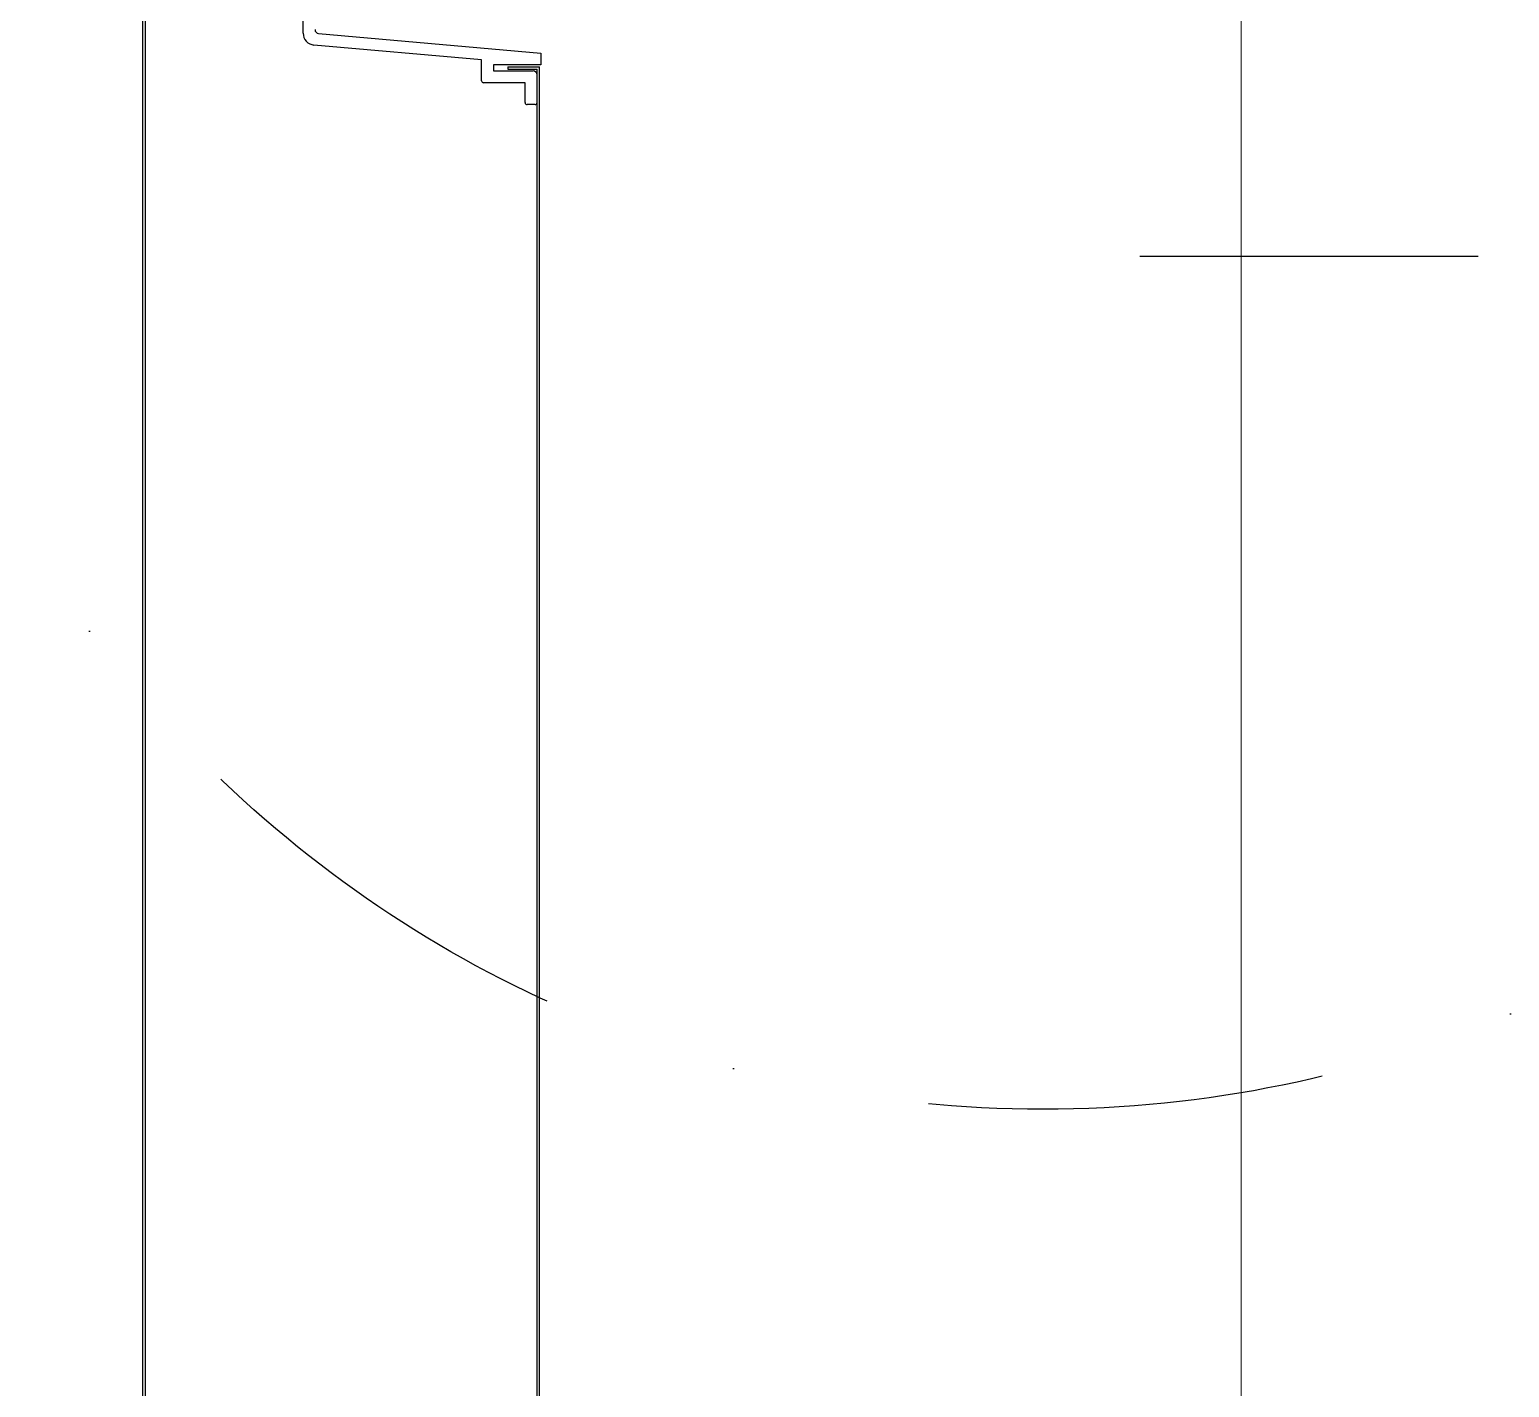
# Model space of a CAD drawing. Header units: millimetres. Extents: x 232323 to 272954, y -5343 to 8721.
# Drawn here: x 248792.3 to 249165.6, y -946.1 to -603.6 of the extents above; entities that cross this region are included whole.
import ezdxf

# ---------------------------------------------------------------- set-up
doc = ezdxf.new("R2010")
doc.units = ezdxf.units.MM
doc.header["$MEASUREMENT"] = 0
doc.linetypes.add('DASHDOTX2', pattern=[2, 1, -0.5, 0, -0.5])
doc.layers.get('0').update_dxf_attribs({"linetype": 'CONTINUOUS'})
for name, color, linetype, lineweight in [('A-ELEV-LIN3', 8, 'CONTINUOUS', 18), ('A-MKXS-LEAD', 7, 'CONTINUOUS', 25), ('A-MKXS-MAK2', 3, 'DASHDOTX2', 25)]:
    doc.layers.add(name, color=color, linetype=linetype, lineweight=lineweight)

msp = doc.modelspace()

# ---------------------------------------------------------------- linework, layer by layer
for p, q in [((248820.89, -2742.95), (248820.89, -560.95)), ((248821.49, -2742.35), (248821.49, -561.55)), ((248861.29, -604.55), (248861.29, -597.55)), ((248865.2, -604.63), (248921.29, -609.55)), ((248906.29, -611.25), (248864.03, -607.54)), ((248906.29, -616.55), (248906.29, -611.25)), ((248921.29, -609.55), (248921.29, -612.55)), ((248909.29, -612.55), (248909.29, -614.05)), ((248921.29, -612.55), (248909.29, -612.55)), ((248909.29, -614.05), (248919.29, -614.05)), ((248912.89, -613), (248912.89, -613.6)), ((248912.89, -613), (248920.89, -613)), ((248912.89, -613.6), (248920.29, -613.6)), ((248920.29, -2741.75), (248920.29, -613.6)), ((248920.89, -2742.95), (248920.89, -613)), ((248917.29, -617.05), (248906.79, -617.05)), ((248917.29, -622.05), (248917.29, -617.05)), ((248919.79, -622.55), (248917.79, -622.55))]:
    msp.add_line(p, q)
for centre, radius, start, end in [((248864.29, -604.55), 3, 180, 264.9869), ((248865.29, -603.64), 1, 180, 264.9869), ((248919.29, -615.05), 1, 0, 90), ((248906.79, -616.55), 0.5, 180, 270), ((248917.79, -622.05), 0.5, 180, 270), ((248919.79, -622.05), 0.5, 270, 0)]:
    msp.add_arc(centre, radius, start, end)
at = {"layer": 'A-ELEV-LIN3'}
msp.add_line((249097.89, -575.95), (249097.89, -2770.95), dxfattribs=at)
at = {"layer": 'A-MKXS-LEAD'}
msp.add_line((249072.39, -660.75), (249157.72, -660.75), dxfattribs=at)
msp.add_lwpolyline([(249027.59, -583.15, 0, 10, 0), (249042.59, -609.13, 0, 0, 0), (249072.39, -660.75, 0, 0, 0)], format="xyseb", dxfattribs=at)
at = {"layer": 'A-MKXS-MAK2', "ltscale": 100}
msp.add_circle((249047.89, -575.95), 300, dxfattribs=at)

doc.saveas('drawing.dxf')
